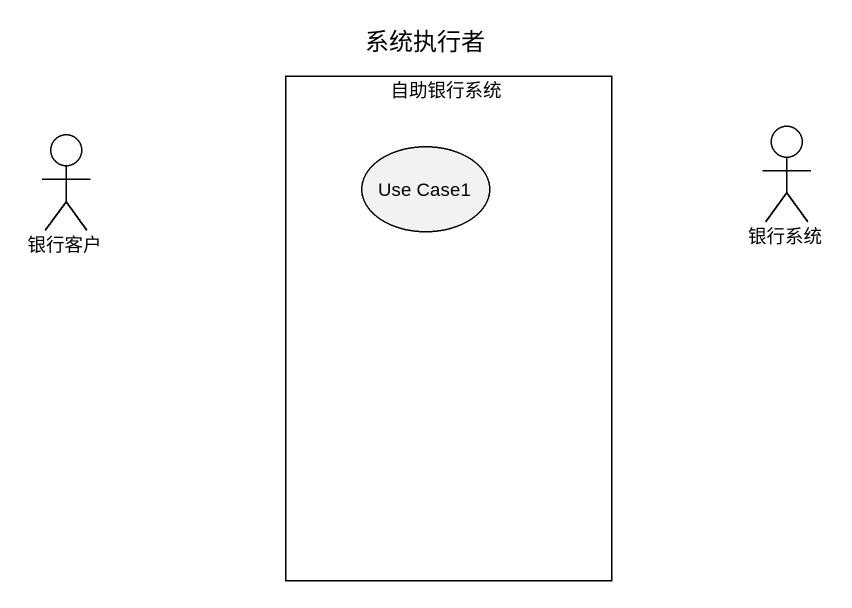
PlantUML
@startuml
title 系统执行者
rectangle 自助银行系统 {
  usecase "Use Case1" as Use_Case1
}
actor 银行系统
actor 银行客户
@enduml
